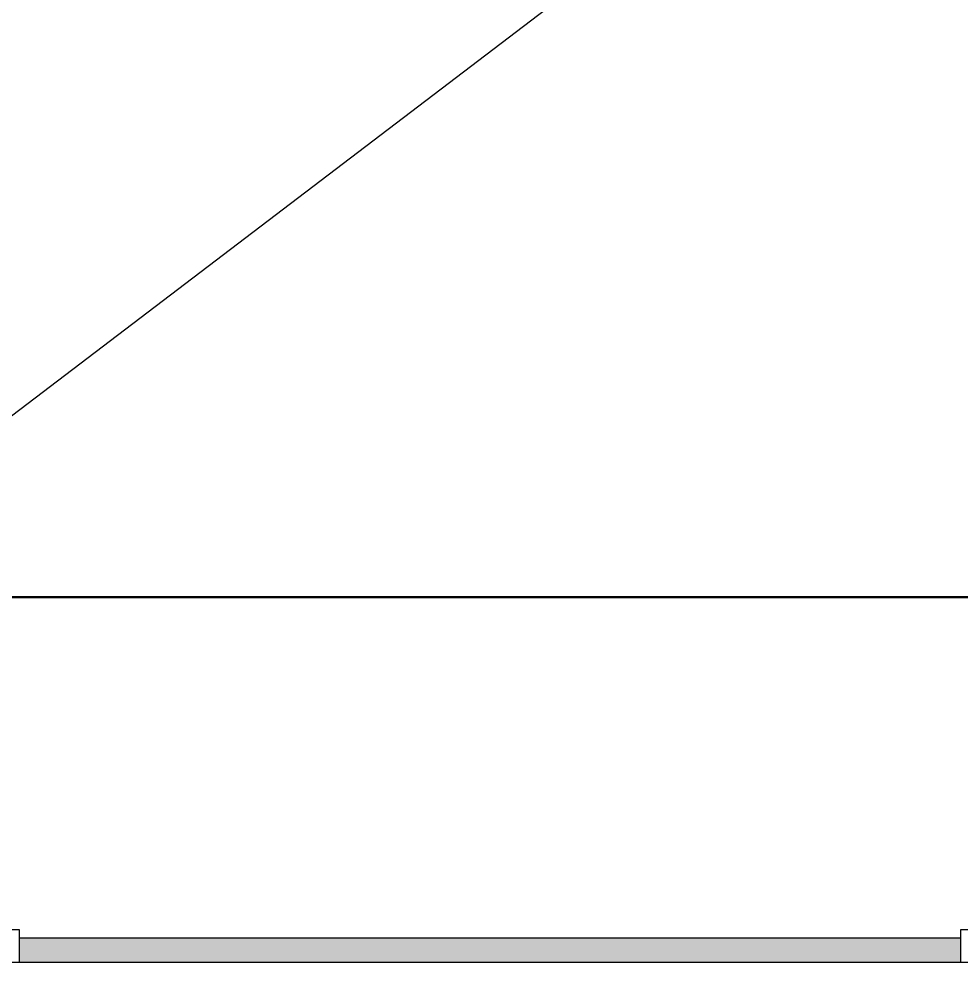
# Model space of a CAD drawing. Header units: centimetres. Extents: x 26200 to 113000, y -600 to 9300.
# Drawn here: x 84151 to 84731, y 1519 to 2100 of the extents above; entities that cross this region are included whole.
import ezdxf

# ---------------------------------------------------------------- set-up
doc = ezdxf.new("R2010")
doc.units = ezdxf.units.CM
for name, color, linetype in [('A-ELEV-04', 8, 'Continuous'), ('A-WALL', 8, 'Continuous'), ('A-WALL-HTCH', 8, 'Continuous'), ('S-STEL', 3, 'Continuous')]:
    doc.layers.add(name, color=color, linetype=linetype)
doc.layers.add('GEB-BEZUG', color=8, linetype='Continuous', lineweight=50, true_color=0xffff00)

msp = doc.modelspace()

# ---------------------------------------------------------------- hatches: boundary and pattern name
at = {"layer": 'A-WALL-HTCH'}
h = msp.add_hatch(dxfattribs=at)
h.set_pattern_fill('DASH', color=256)
h.set_pattern_definition([(0, (-27892.4476, -0.018), (3.175, 3.175), [3.175, -3.175])])
h.paths.add_polyline_path([(84730.86, 1533.62), (84150.86, 1533.62), (84150.86, 1518.62), (84730.86, 1518.62)])

# ---------------------------------------------------------------- linework, layer by layer
at = {"layer": 'A-ELEV-04'}
msp.add_line((83848.36, 1628.57), (85633.36, 2988.62), dxfattribs=at)
at = {"layer": 'A-WALL'}
for p, q in [((84150.86, 1533.62), (84730.86, 1533.62)), ((84150.86, 1518.62), (84730.86, 1518.62))]:
    msp.add_line(p, q, dxfattribs=at)
at = {"layer": 'GEB-BEZUG'}
msp.add_lwpolyline([(85450.08, 1743.62), (80303.02, 1743.62)], dxfattribs=at)
at = {"layer": 'S-STEL'}
for points in [[(84130.86, 1518.59), (84150.86, 1518.59), (84150.86, 1538.59), (84130.86, 1538.59)], [(84730.86, 1518.59), (84750.86, 1518.59), (84750.86, 1538.59), (84730.86, 1538.59)]]:
    msp.add_lwpolyline(points, close=True, dxfattribs=at)

doc.saveas('drawing.dxf')
